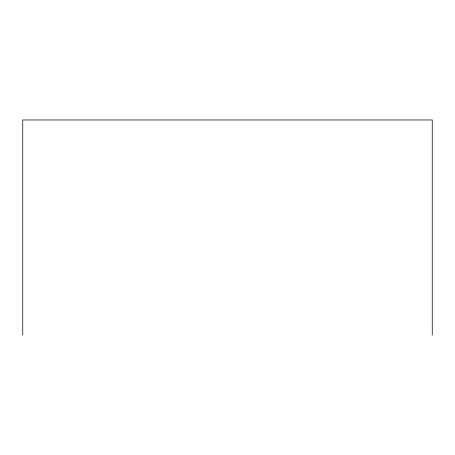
<?xml version="1.0" encoding="UTF-8"?>
<svg xmlns="http://www.w3.org/2000/svg" width="455" height="455" viewBox="0 0 455 455"><rect width="100%" height="100%" fill="white"/><g stroke="black" fill="none" stroke-linecap="round" stroke-linejoin="round"><path stroke-width="0.68" d="M432.25 335.039L432.25 119.961L22.75 119.961L22.75 335.039"/></g></svg>
